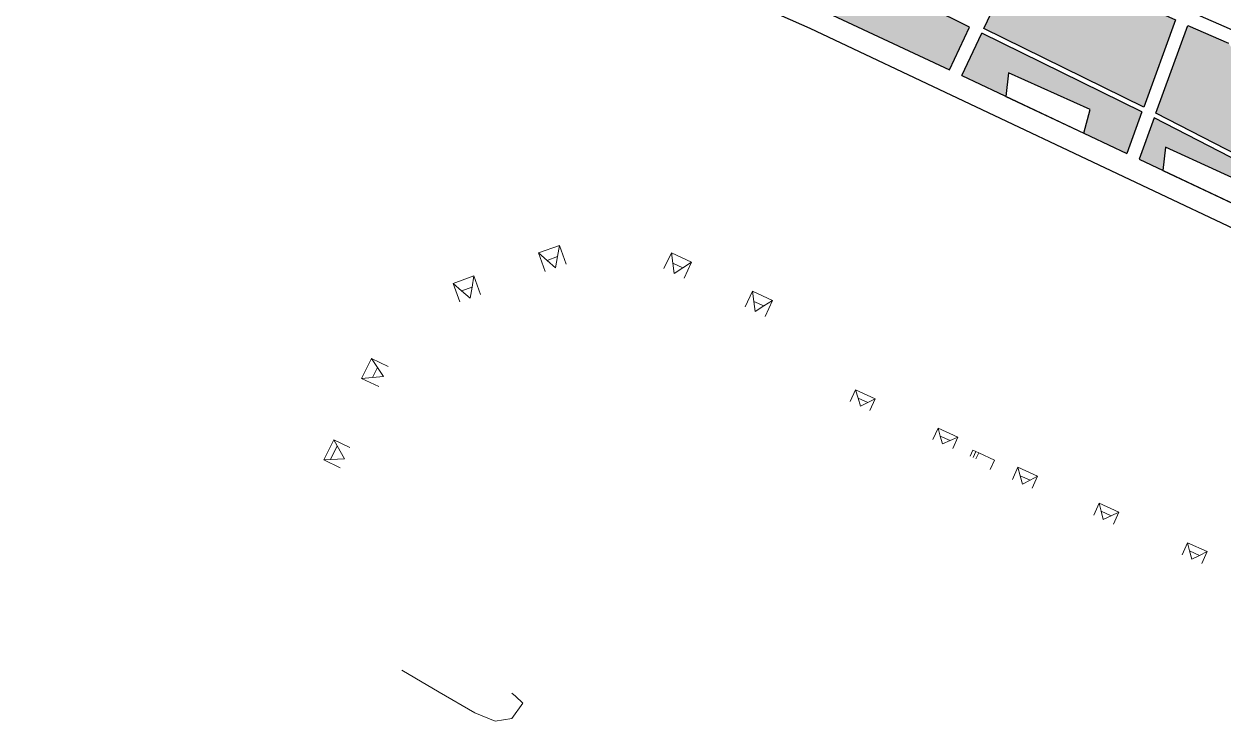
# Model space of a CAD drawing. Extents: x 1000 to 4000, y -4000 to -1000.
# Drawn here: x 1764.5 to 2117.6, y -3038 to -2832.5 of the extents above; entities that cross this region are included whole.
import ezdxf

# ---------------------------------------------------------------- set-up
doc = ezdxf.new("R2010")
doc.units = 0
doc.header["$MEASUREMENT"] = 0
for name, color, linetype in [('14', 7, 'CONTINUOUS'), ('AVTOSTOYANKI', 150, 'CONTINUOUS'), ('DOR_DOROZHKA', 40, 'CONTINUOUS'), ('GRANICA_UCHASTKA', 7, 'CONTINUOUS'), ('PROEZDY', 253, 'CONTINUOUS'), ('ULICY_PROEZZH_CHAST', 252, 'CONTINUOUS')]:
    doc.layers.add(name, color=color, linetype=linetype)
doc.layers.add('GREEN_AREAS', color=7, linetype='CONTINUOUS', true_color=0x91ce82)

msp = doc.modelspace()

# ---------------------------------------------------------------- hatches: boundary and pattern name
at = {"layer": 'GREEN_AREAS'}
h = msp.add_hatch(color=256, dxfattribs=at)
h.dxf.hatch_style = 1
h.paths.add_polyline_path([(1983.17, -2803.72), (1976.95, -2817.83), (2037, -2846.06), (2042.96, -2833.46)])
h = msp.add_hatch(color=256, dxfattribs=at)
h.dxf.hatch_style = 1
h.paths.add_polyline_path([(2103.57, -2831.32), (2064.61, -2813.65), (2058.2, -2810.62), (2047.19, -2833.88), (2094.23, -2857)])
h.paths.add_polyline_path([(2055.42, -2818.27, -1), (2058.42, -2818.27, -1)], flags=16)
h = msp.add_hatch(color=256, dxfattribs=at)
h.dxf.hatch_style = 1
h.paths.add_polyline_path([(2046.55, -2835.23), (2040.62, -2847.76), (2053.6, -2853.89), (2054.42, -2846.9), (2078.48, -2857.71), (2076.56, -2864.72), (2089.21, -2870.68), (2093.72, -2858.42)])
h = msp.add_hatch(color=256, dxfattribs=at)
h.dxf.hatch_style = 1
h.paths.add_polyline_path([(2125.68, -2848.41), (2119.23, -2838.21), (2107.24, -2832.96), (2097.83, -2858.81), (2128.96, -2874.83)])
h = msp.add_hatch(color=256, dxfattribs=at)
h.dxf.hatch_style = 1
h.paths.add_polyline_path([(2160.76, -2896.34), (2159.65, -2903.91), (2168.18, -2907.93), (2173.28, -2897.53), (2149.2, -2886.13), (2129.55, -2876.82), (2097.31, -2860.23), (2092.84, -2872.4), (2099.86, -2875.71), (2100.63, -2868.82)])

# ---------------------------------------------------------------- linework, layer by layer
at = {"layer": '14', "color": 253, "linetype": 'Continuous', "lineweight": 0}
for p, q in [((1875.73, -3022.97), (1879.57, -3025.25)), ((1879.57, -3025.25), (1886.7, -3029.47)), ((1886.7, -3029.47), (1897.24, -3035.51)), ((1909.19, -3030.65), (1908.14, -3029.75)), ((1908.16, -3037.2), (1911.36, -3032.67)), ((1911.36, -3032.67), (1909.19, -3030.65)), ((1897.24, -3035.51), (1903.26, -3037.96)), ((1903.26, -3037.96), (1908.16, -3037.2))]:
    msp.add_line(p, q, dxfattribs=at)
at = {"layer": 'AVTOSTOYANKI'}
for points in [[(2076.56, -2864.72), (2078.48, -2857.71), (2054.42, -2846.9), (2053.6, -2853.89)], [(2159.65, -2903.91), (2160.76, -2896.34), (2100.63, -2868.82), (2099.86, -2875.71)]]:
    msp.add_lwpolyline(points, close=True, dxfattribs=at)
at = {"layer": 'DOR_DOROZHKA', "linetype": 'Continuous', "lineweight": 0}
for p, q in [((1916, -2899.96), (1922.14, -2897.78)), ((1922.14, -2897.78), (1921.58, -2901.08)), ((1922.14, -2897.78), (1924.1, -2903.29)), ((1917.96, -2905.47), (1916, -2899.96)), ((1918.53, -2902.22), (1916, -2899.96)), ((1918.53, -2902.22), (1921.58, -2901.08)), ((1921.03, -2904.38), (1918.53, -2902.22)), ((1921.58, -2901.08), (1921.03, -2904.38)), ((1952.94, -2904.6), (1955.12, -2900.01)), ((1955.12, -2900.01), (1961.06, -2902.68)), ((1955.51, -2903.02), (1955.12, -2900.01)), ((1961.06, -2902.68), (1958.49, -2904.36)), ((1961.06, -2902.68), (1958.87, -2907.46)), ((1955.51, -2903.02), (1958.49, -2904.36)), ((1955.91, -2906.03), (1955.51, -2903.02)), ((1958.49, -2904.36), (1955.91, -2906.03)), ((1890.83, -2908.97), (1896.97, -2906.78)), ((1892.77, -2914.42), (1890.83, -2908.97)), ((1893.34, -2911.15), (1890.83, -2908.97)), ((1896.97, -2906.78), (1896.41, -2910.06)), ((1896.97, -2906.78), (1898.91, -2912.24)), ((1893.34, -2911.15), (1896.41, -2910.06)), ((1895.84, -2913.33), (1893.34, -2911.15)), ((1896.41, -2910.06), (1895.84, -2913.33)), ((1976.83, -2915.87), (1978.99, -2911.31)), ((1978.99, -2911.31), (1984.93, -2913.98)), ((1979.39, -2914.3), (1978.99, -2911.31)), ((1979.39, -2914.3), (1982.36, -2915.64)), ((1979.79, -2917.3), (1979.39, -2914.3)), ((1982.36, -2915.64), (1979.79, -2917.3)), ((1984.93, -2913.98), (1982.36, -2915.64)), ((1984.93, -2913.98), (1982.76, -2918.73)), ((1863.88, -2937.01), (1866.85, -2931.13)), ((1866.85, -2931.13), (1871.7, -2933.47)), ((1866.85, -2931.13), (1868.58, -2933.78)), ((1868.58, -2933.78), (1867.09, -2936.72)), ((1868.58, -2933.78), (1870.31, -2936.44)), ((1867.09, -2936.72), (1863.88, -2937.01)), ((1868.93, -2939.41), (1863.88, -2937.01)), ((1870.31, -2936.44), (1867.09, -2936.72)), ((2009.36, -2940.38), (2007.81, -2943.82)), ((2015.15, -2942.98), (2009.36, -2940.38)), ((2009.36, -2940.38), (2010.09, -2942.77)), ((2012.98, -2944.07), (2010.09, -2942.77)), ((2010.09, -2942.77), (2010.81, -2945.16)), ((2010.81, -2945.16), (2012.98, -2944.07)), ((2012.98, -2944.07), (2015.15, -2942.98)), ((2013.61, -2946.41), (2015.15, -2942.98)), ((2010.81, -2945.16), (2010.81, -2945.16)), ((2033.67, -2951.67), (2032.17, -2955.01)), ((2039.46, -2954.28), (2033.67, -2951.67)), ((2033.67, -2951.67), (2034.31, -2953.96)), ((1852.74, -2960.98), (1855.72, -2955.1)), ((1855.72, -2955.1), (1860.38, -2957.35)), ((1855.72, -2955.1), (1856.71, -2956.86)), ((2034.31, -2953.96), (2037.2, -2955.26)), ((2034.31, -2953.96), (2034.95, -2956.25)), ((2034.95, -2956.25), (2037.2, -2955.26)), ((2037.2, -2955.26), (2039.46, -2954.28)), ((2037.97, -2957.6), (2039.46, -2954.28)), ((1856.71, -2956.86), (1854.7, -2960.87)), ((1856.71, -2956.86), (1858.85, -2960.64)), ((2034.95, -2956.25), (2034.95, -2956.25)), ((2043.12, -2959.9), (2043.95, -2958.14)), ((2043.95, -2958.14), (2044.79, -2958.53)), ((2044.79, -2958.53), (2043.97, -2960.28)), ((2044.79, -2958.53), (2045.62, -2958.92)), ((2045.62, -2958.92), (2044.81, -2960.66)), ((2045.62, -2958.92), (2050.28, -2961.11)), ((1854.7, -2960.87), (1852.74, -2960.98)), ((1857.61, -2963.3), (1852.74, -2960.98)), ((1858.85, -2960.64), (1854.7, -2960.87)), ((2050.28, -2961.11), (2048.96, -2963.84)), ((2057.19, -2963.18), (2055.57, -2966.79)), ((2062.98, -2965.79), (2057.19, -2963.18)), ((2057.19, -2963.18), (2057.88, -2965.66)), ((2057.88, -2965.66), (2060.77, -2966.96)), ((2057.88, -2965.66), (2058.56, -2968.13)), ((2060.77, -2966.96), (2062.98, -2965.79)), ((2061.36, -2969.38), (2062.98, -2965.79)), ((2058.56, -2968.13), (2058.57, -2968.13)), ((2058.57, -2968.13), (2060.77, -2966.96)), ((2081.14, -2973.76), (2079.54, -2977.31)), ((2086.93, -2976.36), (2081.14, -2973.76)), ((2081.14, -2973.76), (2081.72, -2976.15)), ((2084.61, -2977.45), (2081.72, -2976.15)), ((2081.72, -2976.15), (2082.3, -2978.54)), ((2084.61, -2977.45), (2086.93, -2976.36)), ((2085.33, -2979.9), (2086.93, -2976.36)), ((2082.3, -2978.54), (2084.61, -2977.45)), ((2082.3, -2978.54), (2082.3, -2978.54)), ((2107.11, -2985.41), (2105.51, -2988.98)), ((2112.9, -2988.02), (2107.11, -2985.41)), ((2107.11, -2985.41), (2107.76, -2987.84)), ((2110.65, -2989.15), (2107.76, -2987.84)), ((2107.76, -2987.84), (2108.41, -2990.27)), ((2108.41, -2990.27), (2110.65, -2989.15)), ((2108.41, -2990.27), (2108.41, -2990.27)), ((2110.65, -2989.15), (2112.9, -2988.02)), ((2111.31, -2991.57), (2112.9, -2988.02))]:
    msp.add_line(p, q, dxfattribs=at)
at = {"layer": 'DOR_DOROZHKA'}
for points in [[(2042.96, -2833.46), (1983.17, -2803.72)], [(2093.72, -2858.42), (2046.55, -2835.23)], [(2094.23, -2857), (2047.19, -2833.88)], [(2173.28, -2897.53), (2149.2, -2886.13), (2129.55, -2876.82), (2097.31, -2860.23)], [(2128.96, -2874.83), (2097.83, -2858.81)]]:
    msp.add_lwpolyline(points, dxfattribs=at)
at = {"layer": 'GRANICA_UCHASTKA'}
msp.add_lwpolyline([(2312.77, -2983.8), (1995.98, -2833.83), (1971.24, -2822.84), (1926.76, -2800.75), (1827.25, -2754.81), (1784.26, -2732.19), (1772.16, -2727.94), (1765.07, -2723.59), (1764.45, -2718.1), (1771.67, -2704.44), (1818.69, -2584.4), (1873.9, -2449.18), (1905.43, -2377.99)], dxfattribs=at)
at = {"layer": 'PROEZDY'}
for points in [[(2157.13, -2819.16), (2120.92, -2803.46), (2118.4, -2812.64), (2112.09, -2825.96), (2109.28, -2829.48), (2119.38, -2833.91), (2130.63, -2839.23), (2144.29, -2845.69), (2146.07, -2846.53)], [(2047.19, -2833.88), (2058.2, -2810.62), (2064.61, -2813.65), (2103.57, -2831.32), (2094.23, -2857)], [(2037, -2846.06), (2042.96, -2833.46)], [(2040.62, -2847.76), (2046.55, -2835.23)], [(2097.83, -2858.81), (2107.24, -2832.96), (2119.23, -2838.21)], [(2093.72, -2858.42), (2089.21, -2870.68)], [(2097.31, -2860.23), (2092.84, -2872.4)]]:
    msp.add_lwpolyline(points, dxfattribs=at)
at = {"layer": 'ULICY_PROEZZH_CHAST'}
for points in [[(1976.95, -2817.83), (2037, -2846.06)], [(2040.62, -2847.76), (2089.21, -2870.68)], [(2092.84, -2872.4), (2151.11, -2899.88), (2168.18, -2907.93)]]:
    msp.add_lwpolyline(points, dxfattribs=at)

doc.saveas('drawing.dxf')
